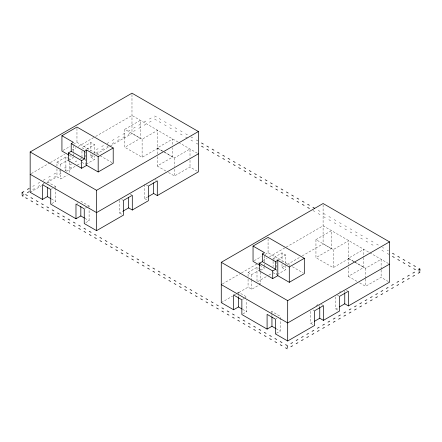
<?xml version="1.0" encoding="UTF-8"?>
<svg xmlns="http://www.w3.org/2000/svg" width="442" height="442" viewBox="0 0 442 442"><rect width="100%" height="100%" fill="white"/><g stroke="black" fill="none" stroke-linecap="round" stroke-linejoin="round"><path stroke-width="0.33" stroke-dasharray="2.21 1.66" d="M63.09 150.374L70.024 146.368M73.494 144.368L76.963 142.368L99.538 155.402M31.349 173.568L49.808 162.916M50.405 162.568L64.698 154.319M71.842 150.192L76.007 147.788M78.389 146.412L95.063 136.788M95.66 136.44L131.981 115.472L178.087 142.092M56.963 166.142L56.963 162.131L65.886 156.982L67.455 157.888M94.549 153.341L94.549 144.656L90.892 142.545L81.969 147.694L85.626 149.805M56.963 162.131L60.62 164.242L68.355 159.777M86.814 149.12L94.549 144.656M68.908 160.286L73.422 157.678L69.4 155.357M124.837 129.285L140.368 120.312L140.368 138.357L124.837 147.33L124.837 129.285L142.114 139.258L157.65 130.291L157.65 148.335L142.114 157.302L124.837 147.33M32.708 186.402L34.476 185.38M38.012 183.336L39.78 182.319M43.316 180.275L45.084 179.253M48.62 177.214L50.388 176.192M53.924 174.154L55.692 173.131M59.228 171.087L60.996 170.071M64.532 168.026L66.3 167.004M69.836 164.965L71.604 163.943M75.14 161.905L76.908 160.882M80.444 158.838L81.621 158.159M96.356 149.656L98.124 148.634M101.66 146.589L103.428 145.573M106.964 143.528L108.732 142.506M112.268 140.468L114.036 139.445M117.572 137.407L119.34 136.385M122.876 134.34L124.644 133.324M128.18 131.28L129.948 130.257M133.484 128.219L135.252 127.197M138.788 125.158L140.556 124.136M144.092 122.091L145.86 121.075M149.396 119.031L151.164 118.008M32.708 189.579L34.476 188.563M38.012 186.518L39.78 185.496M43.316 183.458L45.084 182.435M48.62 180.397L50.388 179.375M53.924 177.33L55.692 176.314M59.228 174.27L60.996 173.247M65.123 170.866L66.3 170.187M69.836 168.148L71.604 167.126M91.052 155.893L92.82 154.877M96.356 152.833L98.124 151.81M101.66 149.772L103.428 148.75M106.964 146.711L108.732 145.689M112.268 143.644L114.036 142.628M117.572 140.584L119.34 139.561M122.876 137.523L124.644 136.501M128.18 134.462L129.948 133.44M133.484 131.396L135.252 130.379M138.788 128.335L140.556 127.313M144.092 125.274L145.86 124.252M149.396 122.213L151.164 121.191M154.683 119.158L156.468 120.169M42.487 184.679L44.106 183.745M30.161 192.303L41.476 185.767M46.835 182.673L56.963 176.828L60.62 178.938L67.162 175.159M66.482 171.33L76.61 165.485M77.201 165.142L80.775 163.076M90.892 153.899L90.892 157.242L93.87 155.518M96.251 154.142L109.948 146.236M110.544 145.893L131.981 133.517L140.368 138.357M86.223 164.159L94.549 159.352L94.549 156.009M51.289 189.143L52.371 188.519M54.526 187.275L55.604 186.651L55.604 187.988M51.83 203.569L55.604 201.392L55.604 188.662M157.192 153.976L157.192 147.965L172.723 138.992L172.723 145.009M77.057 203.397L78.135 202.773M157.192 156.65L157.192 166.01L172.723 157.037L172.723 147.683M85.323 208.165L87.477 206.922M88.019 206.607L89.096 205.989L89.096 207.326M163.744 151.75L174.468 157.938L190.005 148.971L190.005 157.661M85.859 222.591L89.096 220.724L89.096 208M168.512 172.546L174.468 175.982L190.005 167.015L197.276 171.214M119.716 200.37L119.716 213.061L122.694 211.342M144.722 184.596L144.722 198.624L147.7 196.905M254.2 260.714L261.139 256.708M265.183 254.371L268.073 252.702L290.057 265.399M222.464 283.908L240.923 273.25M241.52 272.907L257.592 263.625M258.189 263.283L259.382 262.592M262.951 260.531L267.123 258.122M269.504 256.752L285.582 247.465M286.178 247.122L323.096 225.807L369.203 252.426M248.072 276.477L248.072 272.471L257.001 267.316L258.564 268.222M273.084 260.703L273.084 258.034L282.007 252.879L285.659 254.99L285.659 265.681M248.072 272.471L251.73 274.581L259.465 270.117M277.333 259.802L285.659 254.99M260.581 270.3L264.537 268.018L259.94 265.36M315.947 239.619L331.483 230.652L331.483 248.697L315.947 257.664L315.947 239.619L333.229 249.597L348.76 240.63L348.76 258.675L333.229 267.642L315.947 257.664M233.603 295.018L235.216 294.085M237.376 292.842L238.453 292.217L246.719 296.991L245.1 297.925M221.271 302.643L232.591 296.107M235.569 294.389L248.072 287.167L251.73 289.278L260.062 284.471M257.592 281.67L268.316 275.482M268.913 275.134L271.891 273.416M282.007 264.239L282.007 267.576L284.979 265.857M287.366 264.482L299.869 257.261M302.251 255.885L323.096 243.851L331.483 248.697M277.333 274.499L285.659 269.686L285.659 266.349M242.404 299.477L244.559 298.234M242.94 313.908L246.719 311.726L246.719 300.339M348.302 264.316L348.302 258.299L363.838 249.332L363.838 257.355M270.869 312.179L271.946 311.555L280.211 316.323L280.211 317.665M348.302 266.99L348.302 276.344L363.838 267.377L363.838 258.023M275.896 318.815L276.974 318.196M354.263 261.741L365.584 268.277L381.12 259.31L381.12 269.333M316.185 305.61L317.969 304.582M339.406 292.206L340.594 291.516M276.432 333.24L280.211 331.064L280.211 318.334M359.622 282.88L365.584 286.322L381.12 277.355L388.385 281.548M310.831 311.372L310.831 323.395L313.803 321.682M335.837 296.936L335.837 308.958L338.81 307.245M156.468 116.992L154.7 115.97L154.7 118.008M159.12 118.522L160.888 119.539M164.424 121.583L166.192 122.605M169.728 124.644L171.496 125.666M175.032 127.705L176.8 128.727M180.336 130.771L182.104 131.788M185.64 133.832L187.408 134.854M190.944 136.893L192.712 137.915M196.248 139.954L198.016 140.976M318.24 210.386L320.008 211.409M323.544 213.447L325.312 214.469M328.848 216.514L330.616 217.53M334.152 219.575L335.92 220.597M339.456 222.635L341.224 223.658M344.76 225.696L346.528 226.718M350.064 228.763L351.832 229.779M355.368 231.823L357.136 232.846M360.672 234.884L362.44 235.906M365.976 237.945L367.744 238.967M371.28 241.012L373.048 242.028M376.584 244.072L378.352 245.095M382.479 247.476L383.656 248.155M387.192 250.194L388.374 250.879M159.12 121.699L160.888 122.721M164.424 124.766L166.192 125.782M169.728 127.826L171.496 128.849M175.032 130.887L176.8 131.909M180.336 133.948L182.104 134.97M185.64 137.014L187.408 138.031M190.944 140.075L192.712 141.097M196.248 143.136L198.016 144.158M312.936 210.508L314.704 211.525M318.24 213.569L320.008 214.591M323.544 216.63L325.312 217.652M328.848 219.691L330.616 220.713M334.152 222.757L335.92 223.774M339.456 225.818L341.224 226.84M344.76 228.879L346.528 229.901M350.064 231.94L351.832 232.962M355.368 235.006L357.136 236.022M360.672 238.067L362.44 239.089M365.976 241.128L367.744 242.15M371.28 244.188L373.048 245.211M381.888 250.316L383.656 251.338M387.192 253.377L388.96 254.399M178.684 142.435L198.392 153.816M369.794 252.774L389.507 264.15M157.192 147.965L163.148 151.402M348.302 258.299L353.666 261.399M157.65 148.335L164.026 152.02M164.606 152.352L172.723 157.037M348.76 258.675L354.561 262.023M355.141 262.355L363.838 267.377M157.192 166.01L166.126 171.17M348.302 276.344L357.241 281.504M155.214 179.679L156.258 180.281M346.329 290.018L347.373 290.621M100.135 155.744L112.014 162.606M292.433 266.769L303.129 272.946M146.291 184.833L147.86 185.734M273.084 258.034L276.736 260.145M337.406 295.168L338.97 296.074M90.892 157.242L94.549 159.352M282.007 267.576L285.659 269.686M81.969 162.391L85.626 164.501L85.626 151.81M144.722 198.624L147.335 200.132M273.084 272.731L276.736 274.841L276.736 262.15M335.837 308.958L338.45 310.466M67.974 158.186L69.543 159.092L69.543 161.766M130.208 194.115L131.777 195.021M259.089 268.526L260.653 269.432L260.653 271.432M321.323 304.455L323.411 305.66M121.81 199.569L122.854 200.171M312.919 309.908L313.964 310.511M259.089 283.223L260.653 284.123L260.653 272.101M119.716 213.061L123.373 215.171M310.831 323.395L314.489 325.511M47.338 181.877L55.604 186.651M80.831 201.215L89.096 205.989M51.471 199.005L55.604 201.392M84.963 218.342L89.096 220.724M242.586 309.339L246.719 311.726M276.079 328.677L280.211 331.064M381.12 270.001L381.12 277.355M365.584 268.277L365.584 278.305M365.584 278.974L365.584 286.322M344.76 291.118L344.76 292.455M333.229 249.597L333.229 267.642M323.096 204.873L323.096 243.851M319.754 305.555L319.754 306.892M282.007 252.879L282.007 261.565M273.084 261.371L273.084 266.719M271.946 311.555L271.946 312.892M271.946 313.566L271.946 316.245M268.073 238.724L268.073 252.702M264.537 256.034L264.537 263.355M264.537 264.023L264.537 266.686M257.001 267.316L257.001 282.013M251.73 274.581L251.73 279.256M251.73 279.924L251.73 289.278M248.072 279.151L248.072 287.167M238.453 292.217L238.453 294.897M238.453 295.565L238.453 296.908M190.005 160.33L190.005 167.015M174.468 157.938L174.468 166.628M174.468 169.303L174.468 175.982M142.114 139.258L142.114 157.302M131.981 94.533L131.981 133.517M90.892 142.545L90.892 151.225M81.969 151.037L81.969 157.717M76.963 128.384L76.963 142.368M73.422 145.694L73.422 153.02M73.422 153.683L73.422 156.346M69.543 162.429L69.543 173.789M65.886 156.982L65.886 171.678M60.62 164.242L60.62 168.253M60.62 170.921L60.62 178.938M56.963 168.811L56.963 176.828"/><path stroke-width="0.66" d="M50.88 198.662L47.338 196.618L42.487 199.419L30.161 192.303L30.161 151.971L131.981 93.185L198.392 131.528L198.392 171.861L157.302 195.579L153.645 193.469L148.291 196.563M68.825 155.026L61.93 151.042L61.93 135.733L76.963 127.053L113.207 147.982L113.207 163.291L98.179 171.966L86.687 165.336L81.604 168.269L68.339 160.612L68.339 152.954L71.212 151.297L84.477 158.954L84.477 151.297L71.212 143.644L71.212 151.297M71.212 143.644L73.422 142.368L61.93 135.733M84.477 151.297L86.687 150.02L98.179 156.656L113.207 147.982M22.1 194.568L22.1 192.524L23.868 191.502M27.404 189.463L29.172 188.441M68.339 152.954L81.604 160.612L84.477 158.954M23.868 194.684L22.1 195.707L22.984 196.215M27.404 192.646L29.172 191.624M30.161 151.971L96.571 190.314L198.392 131.528M42.487 199.419L42.487 184.679L50.753 189.452L50.753 204.193L75.98 218.757L80.831 215.956L84.372 218M198.392 153.816L96.571 212.602L30.161 174.258M123.285 211L128.639 207.906L132.296 210.016L148.379 200.734L148.379 186.038L157.302 180.888L157.302 195.579M75.98 218.757L75.98 204.016L84.245 208.79L84.245 223.525L96.571 230.647L123.373 215.171L123.373 200.475L132.296 195.325L132.296 210.016M241.995 309.002L238.453 306.958L233.603 309.759L221.271 302.643L221.271 262.305L323.096 203.519L389.507 241.862L389.507 282.195L348.418 305.919L344.76 303.809L339.406 306.897M259.94 265.36L253.045 261.382L253.045 246.067L268.073 237.393L304.317 258.316L304.317 273.631L289.289 282.305L277.797 275.67L272.714 278.604L259.454 270.952L259.454 263.294L262.327 261.636L275.587 269.294L275.587 261.636L262.327 253.979L262.327 261.636M262.327 253.979L264.537 252.702L253.045 246.067M275.587 261.636L277.797 260.36L289.289 266.996L304.317 258.316M259.454 263.294L272.714 270.952L275.587 269.294M221.271 262.305L287.687 300.648L389.507 241.862M233.603 309.759L233.603 295.018L241.862 299.792L241.862 314.527L267.09 329.097L271.946 326.295L275.488 328.34M389.507 264.15L287.687 322.936L221.271 284.598M314.4 321.334L319.754 318.246L323.411 320.356L339.495 311.069L339.495 296.378L348.418 291.223L348.418 305.919M267.09 329.097L267.09 314.356L275.355 319.13L275.355 333.865L287.687 340.981L314.489 325.511L314.489 310.814L323.411 305.66L323.411 320.356M290.853 343.583L292.621 342.567M296.157 340.522L297.925 339.5M301.461 337.461L303.229 336.439M306.765 334.401L308.533 333.378M312.069 331.334L313.837 330.312M317.373 328.273L319.141 327.251M322.677 325.213L324.445 324.19M327.981 322.146L329.749 321.13M333.285 319.085L335.053 318.063M338.589 316.024L340.357 315.002M343.893 312.964L345.661 311.942M349.197 309.897L350.965 308.881M354.501 306.836L356.269 305.814M359.805 303.776L361.573 302.753M365.109 300.715L366.877 299.693M370.413 297.648L372.181 296.632M375.717 294.587L377.485 293.565M381.021 291.527L382.789 290.504M386.325 288.466L388.093 287.444M391.629 285.399L393.397 284.383M396.933 282.339L398.701 281.316M402.237 279.278L404.005 278.256M407.541 276.217L409.309 275.195M412.845 273.15L414.613 272.134M418.149 270.09L419.9 269.079L419.9 271.123M287.3 348.815L285.532 347.799M290.853 346.766L292.621 345.743M296.157 343.705L297.925 342.683M301.461 340.638L303.229 339.622M306.765 337.577L308.533 336.555M312.069 334.517L313.837 333.495M317.373 331.456L319.141 330.434M322.677 328.389L324.445 327.373M327.981 325.329L329.749 324.306M333.285 322.268L335.053 321.246M338.589 319.207L340.357 318.185M343.893 316.141L345.661 315.124M349.197 313.08L350.965 312.058M354.501 310.019L356.269 308.997M359.805 306.958L361.573 305.936M365.109 303.892L366.877 302.875M370.413 300.831L372.181 299.809M375.717 297.77L377.485 296.748M381.021 294.709L382.789 293.687M386.325 291.643L388.093 290.626M391.629 288.582L393.397 287.56M396.933 285.521L398.701 284.499M402.237 282.46L404.005 281.438M407.541 279.394L409.309 278.377M412.845 276.333L414.613 275.311M418.149 273.272L419.9 272.261L419.016 271.753M201.552 143.02L203.32 144.037M206.856 146.081L208.624 147.103M212.16 149.142L213.928 150.164M217.464 152.203L219.232 153.225M222.768 155.269L224.536 156.286M228.072 158.33L229.84 159.352M233.376 161.391L235.144 162.413M238.68 164.452L240.448 165.474M243.984 167.518L245.752 168.535M249.288 170.579L251.056 171.601M254.592 173.64L256.36 174.662M259.896 176.701L261.664 177.723M265.2 179.767L266.968 180.784M270.504 182.828L272.272 183.85M275.808 185.889L277.576 186.911M281.112 188.949L282.88 189.972M286.416 192.016L288.184 193.032M291.72 195.077L293.488 196.099M297.024 198.138L298.792 199.16M302.328 201.198L304.096 202.221M307.632 204.265L309.4 205.281M312.936 207.326L314.704 208.348M392.496 253.26L394.264 254.283M397.8 256.321L399.568 257.343M403.104 259.382L404.872 260.404M408.408 262.449L410.176 263.465M413.712 265.509L415.48 266.532M419.016 268.57L419.9 269.079M201.552 146.197L203.32 147.219M206.856 149.263L208.624 150.28M212.16 152.324L213.928 153.346M217.464 155.385L219.232 156.407M222.768 158.446L224.536 159.468M228.072 161.512L229.84 162.529M233.376 164.573L235.144 165.595M238.68 167.634L240.448 168.656M243.984 170.695L245.752 171.717M249.288 173.761L251.056 174.778M254.592 176.822L256.36 177.844M259.896 179.883L261.664 180.905M265.2 182.944L266.968 183.966M270.504 186.01L272.272 187.027M275.808 189.071L277.576 190.093M281.112 192.132L282.88 193.154M286.416 195.193L288.184 196.215M291.72 198.259L293.488 199.276M297.024 201.32L298.792 202.342M302.328 204.381L304.096 205.403M307.632 207.442L309.4 208.464M392.496 256.437L394.264 257.459M397.8 259.504L399.568 260.52M403.104 262.565L404.872 263.587M408.408 265.625L410.176 266.648M413.712 268.686L415.48 269.708M22.1 192.524L22.984 193.032M25.636 194.563L27.404 195.585M30.94 197.629L32.708 198.646M36.244 200.69L38.012 201.712M41.548 203.751L43.316 204.773M46.852 206.812L48.62 207.834M52.156 209.878L53.924 210.895M57.46 212.939L59.228 213.961M62.764 216L64.532 217.022M68.068 219.061L69.836 220.083M73.372 222.127L75.14 223.144M78.676 225.188L80.444 226.21M83.98 228.249L85.748 229.271M89.284 231.31L91.052 232.332M94.588 234.376L96.356 235.393M99.892 237.437L101.66 238.459M105.196 240.498L106.964 241.52M110.5 243.559L112.268 244.581M115.804 246.625L117.572 247.642M121.108 249.686L122.876 250.708M126.412 252.747L128.18 253.769M131.716 255.808L133.484 256.83M137.02 258.874L138.788 259.896M142.324 261.935L144.092 262.957M147.628 264.996L149.396 266.018M152.932 268.062L154.7 269.079M158.236 271.123L160.004 272.145M163.54 274.184L165.308 275.206M168.844 277.245L170.612 278.267M174.148 280.311L175.916 281.327M179.452 283.372L181.22 284.394M184.756 286.433L186.524 287.455M190.06 289.493L191.828 290.516M195.364 292.56L197.132 293.576M200.668 295.621L202.436 296.643M205.972 298.682L207.74 299.704M211.276 301.742L213.044 302.764M216.58 304.809L218.348 305.825M221.884 307.87L223.652 308.892M227.188 310.93L228.956 311.953M232.492 313.991L234.26 315.013M237.796 317.058L239.564 318.074M243.1 320.118L244.868 321.141M248.404 323.179L250.172 324.201M253.708 326.24L255.476 327.262M259.012 329.307L260.78 330.323M264.316 332.367L266.084 333.39M269.62 335.428L271.388 336.45M274.924 338.489L276.692 339.511M280.228 341.555L281.996 342.572M285.532 344.616L287.317 345.627L287.3 347.677M25.636 197.745L27.404 198.767M30.94 200.806L32.708 201.828M36.244 203.873L38.012 204.889M41.548 206.933L43.316 207.955M46.852 209.994L48.62 211.016M52.156 213.055L53.924 214.077M57.46 216.121L59.228 217.138M62.764 219.182L64.532 220.204M68.068 222.243L69.836 223.265M73.372 225.304L75.14 226.326M78.676 228.37L80.444 229.387M83.98 231.431L85.748 232.453M89.284 234.492L91.052 235.514M94.588 237.553L96.356 238.575M99.892 240.619L101.66 241.636M105.196 243.68L106.964 244.702M110.5 246.741L112.268 247.763M115.804 249.802L117.572 250.824M121.108 252.868L122.876 253.885M126.412 255.929L128.18 256.951M131.716 258.99L133.484 260.012M137.02 262.051L138.788 263.073M142.324 265.117L144.092 266.134M147.628 268.178L149.396 269.2M152.932 271.239L154.7 272.261M158.236 274.3L160.004 275.322M163.54 277.366L165.308 278.383M168.844 280.427L170.612 281.449M174.148 283.488L175.916 284.51M179.452 286.549L181.22 287.571M184.756 289.615L186.524 290.632M190.06 292.676L191.828 293.698M195.364 295.737L197.132 296.759M200.668 298.798L202.436 299.82M205.972 301.864L207.74 302.881M211.276 304.925L213.044 305.947M216.58 307.986L218.348 309.008M221.884 311.052L223.652 312.069M227.188 314.113L228.956 315.135M232.492 317.174L234.26 318.196M237.796 320.235L239.564 321.257M243.1 323.301L244.868 324.317M248.404 326.362L250.172 327.384M253.708 329.423L255.476 330.445M259.012 332.483L260.78 333.506M264.316 335.55L266.084 336.566M269.62 338.611L271.388 339.633M274.924 341.672L276.692 342.694M280.228 344.732L281.996 345.754M344.76 293.118L344.76 303.809M319.754 307.56L319.754 318.246M289.289 266.996L289.289 282.305M287.687 300.648L287.687 340.981M277.797 260.36L277.797 275.67M272.714 270.952L272.714 278.604M271.946 316.914L271.946 326.295M238.453 297.577L238.453 306.958M153.645 182.784L153.645 193.469M128.639 197.22L128.639 207.906M98.179 156.656L98.179 171.966M96.571 190.314L96.571 230.647M86.687 150.02L86.687 165.336M81.604 160.612L81.604 168.269M80.831 206.574L80.831 215.956M47.338 187.237L47.338 196.618"/></g></svg>
